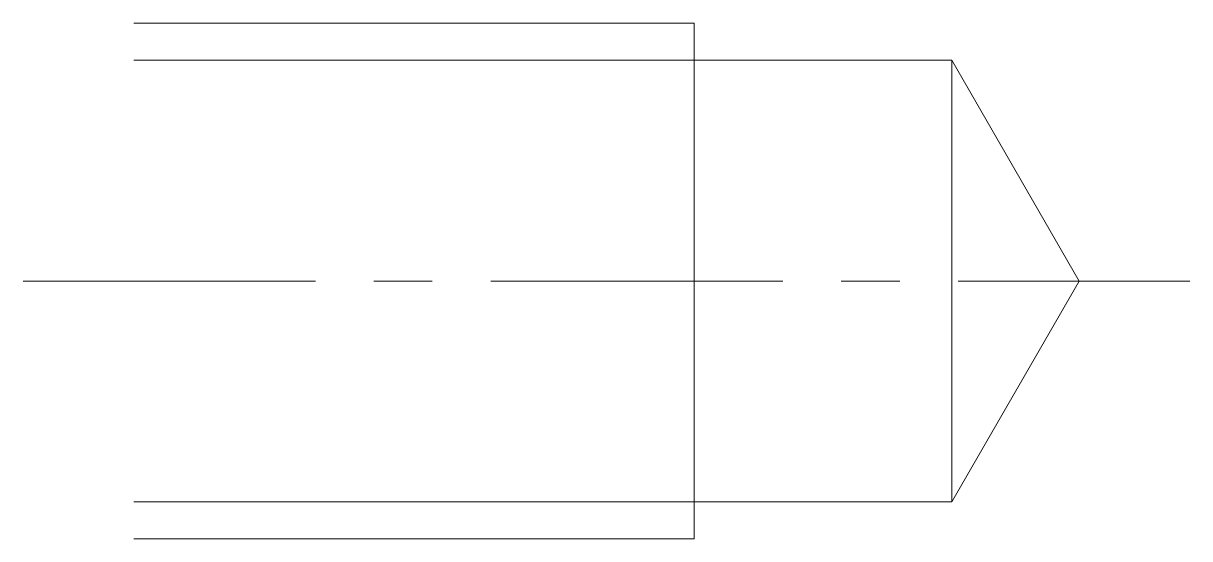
# Model space of a CAD drawing. Header units: millimetres. Extents: x -3 to 28.7, y -7 to 7.
import ezdxf

# ---------------------------------------------------------------- set-up
doc = ezdxf.new("R2010")
doc.units = ezdxf.units.MM
doc.header["$LTSCALE"] = 0.5
doc.linetypes.add('CENTER', pattern=[50.8, 31.75, -6.35, 6.35, -6.35])
doc.layers.get('0').update_dxf_attribs({"color": 9, "lineweight": 15})

msp = doc.modelspace()

# ---------------------------------------------------------------- linework, layer by layer
at = {"color": 5, "ltscale": 0.5}
for p, q in [((0, 7), (15.227, 7)), ((0, -7), (15.227, -7))]:
    msp.add_line(p, q, dxfattribs=at)
at = {"ltscale": 0.5}
for p, q in [((15.227, -7), (15.227, 7)), ((0, 6), (22.227, 6)), ((22.227, -6), (22.227, 6)), ((25.691, 0), (22.227, 6)), ((25.691, 0), (22.227, -6)), ((0, -6), (22.227, -6))]:
    msp.add_line(p, q, dxfattribs=at)
at = {"color": 1, "linetype": 'CENTER', "ltscale": 0.5}
msp.add_line((-3, 0), (28.691, 0), dxfattribs=at)

doc.saveas('drawing.dxf')
